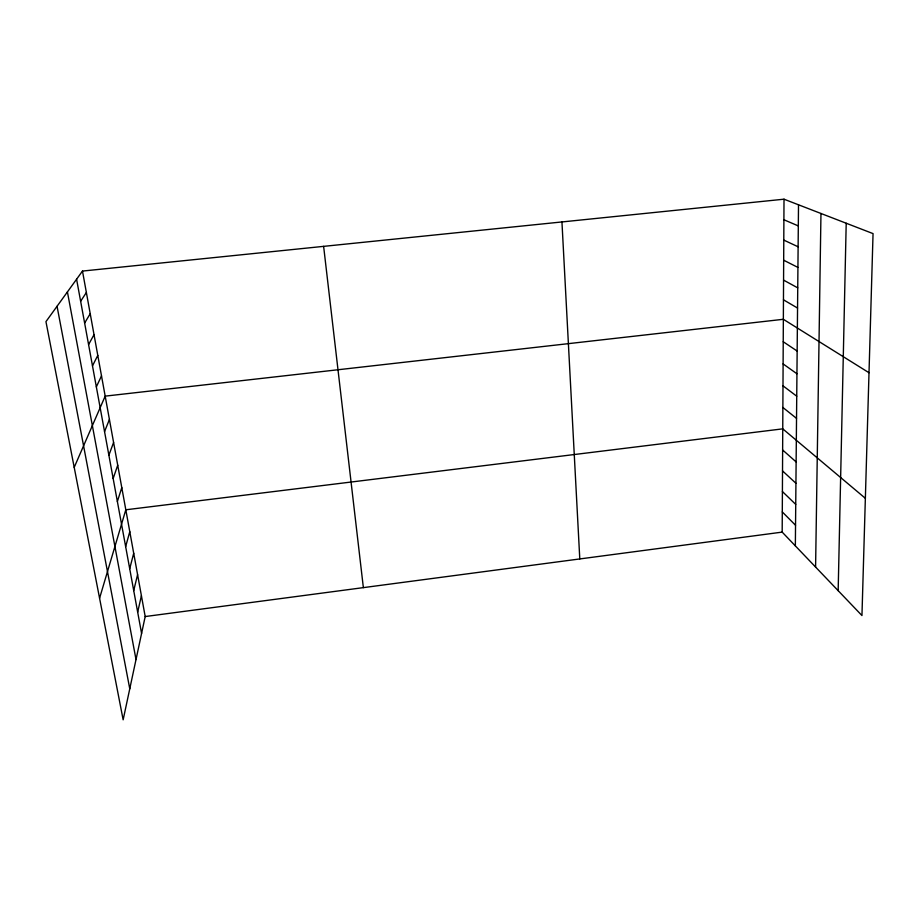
<?xml version="1.0" encoding="UTF-8"?>
<svg xmlns="http://www.w3.org/2000/svg" width="919" height="919" viewBox="0 0 919 919"><rect width="100%" height="100%" fill="white"/><g stroke="black" fill="none" stroke-linecap="round" stroke-linejoin="round"><path stroke-width="1.38" d="M784.01 199.193L873.05 233.61L861.953 615.546L782.184 532.112L784.01 199.193L82.48 271.071L45.95 321.639L123.146 719.807L145.191 616.546L82.48 271.071M795.349 545.875L798.508 204.799M815.59 567.046L820.966 213.484M838.162 590.653L846.204 223.237M137.678 612.157L141.411 595.719M133.714 590.584L137.586 574.639M129.705 568.746L133.703 553.284M125.65 546.621L129.786 531.676M99.574 598.235L125.811 509.792L782.747 428.851L865.365 498.316M117.368 501.51L121.79 487.644M113.152 478.523L117.724 465.198M108.879 455.215L113.588 442.476M104.548 431.62L109.418 419.455M74.209 467.369L105.18 396.135L783.344 319.295L869.006 372.735M96.346 386.899L101.504 375.871M92.486 365.865L97.782 355.389M88.58 344.579L94.025 334.665M84.628 323.051L90.223 313.712M80.631 301.271L86.375 292.506M145.191 616.546L782.184 532.112M783.896 219.756L798.312 225.913M783.781 240.089L798.117 246.786M783.677 260.203L797.933 267.429M783.562 280.111L797.738 287.854M783.459 299.801L797.554 308.06M783.229 341.742L797.152 351.047M783.103 363.913L796.945 373.769M782.988 385.819L796.739 396.204M782.862 407.462L796.532 418.375M782.632 449.988L796.118 461.901M782.517 470.884L795.923 483.268M782.402 491.527L795.728 504.393M782.299 511.94L795.532 525.254M57.047 306.28L129.763 688.802M67.42 291.92L136.012 659.555M76.587 279.227L141.583 633.455M323.626 246.361L363.361 587.62M561.946 221.95L579.786 558.936"/></g></svg>
